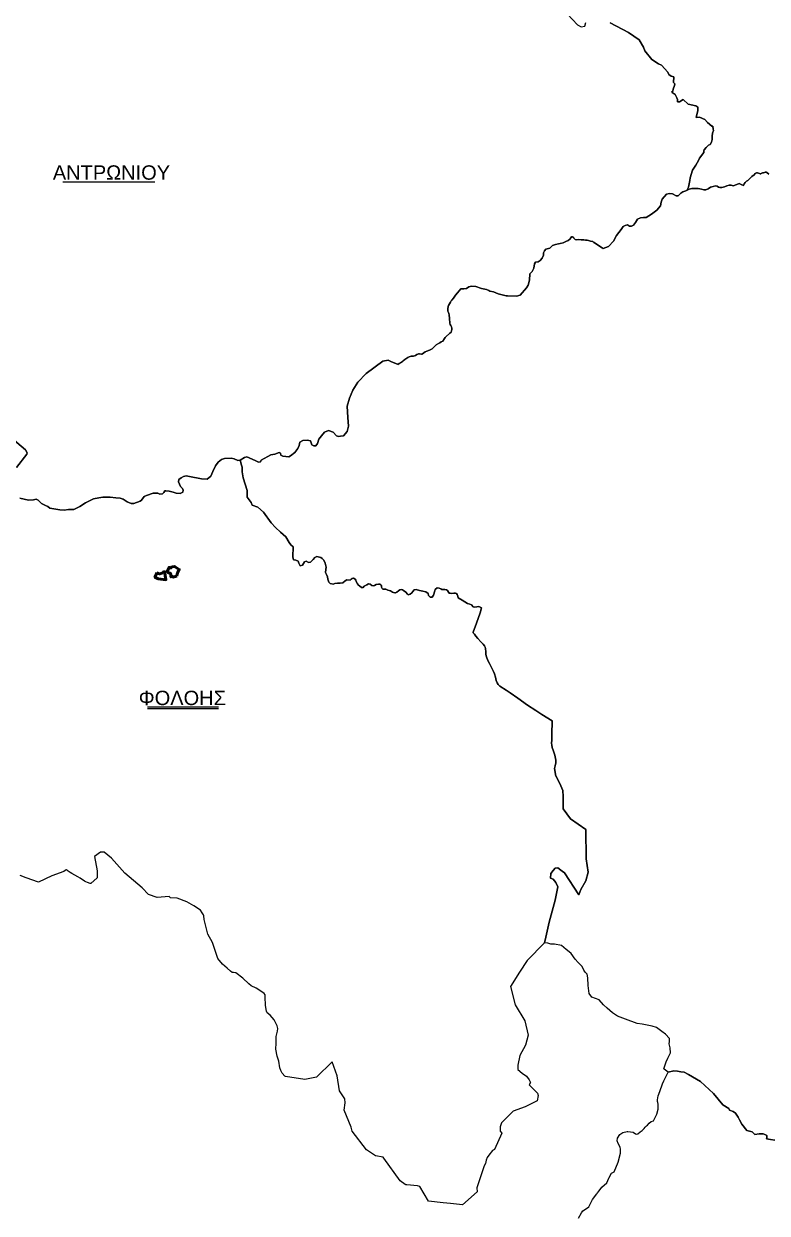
# Model space of a CAD drawing. Header units: metres. Extents: x 245125 to 394351, y 270578 to 4233311.
# Drawn here: x 297692 to 302881, y 4180300 to 4188598 of the extents above; entities that cross this region are included whole.
import ezdxf
from ezdxf.enums import TextEntityAlignment as Align
from ezdxf.lldxf.tags import DXFTag

# ---------------------------------------------------------------- set-up
doc = ezdxf.new("R2010")
doc.units = ezdxf.units.M
for name, color, linetype in [('4495-(228-329)', 103, 'Continuous'), ('ASTOTA', 7, 'Continuous'), ('topo2016', 36, 'Continuous'), ('ΗΛΕΙΑ_Ονομασία ΟΤΑ_ΟΚΧΕ', 6, 'Continuous')]:
    doc.layers.add(name, color=color, linetype=linetype)
doc.styles.add('ARIAL', font='arial.ttf')
doc.styles.get("Standard").update_dxf_attribs({"font": 'arial.ttf'})
tags = doc.linetypes.add('HIDDEN', pattern=[0.375, 0.25, -0.125]).pattern_tags.tags
tags[6:7] = [DXFTag(74, 4), DXFTag(75, 0), DXFTag(340, '0'), DXFTag(46, 1.0), DXFTag(50, 0.0), DXFTag(44, 0.0), DXFTag(45, 0.0)]
tags[4:5] = [DXFTag(74, 4), DXFTag(75, 0), DXFTag(340, '0'), DXFTag(46, 1.0), DXFTag(50, 0.0), DXFTag(44, 0.0), DXFTag(45, 0.0)]

msp = doc.modelspace()

# ---------------------------------------------------------------- linework, layer by layer
at = {"layer": '4495-(228-329)', "color": 103}
for p, q in [((297965, 4187495.6), (298607.6, 4187495.6)), ((298555.5, 4183832.5), (299051, 4183832.5)), ((298555.5, 4183820.3), (299051, 4183820.3))]:
    msp.add_line(p, q, dxfattribs=at)
at = {"layer": 'ASTOTA', "color": 253, "linetype": 'HIDDEN', "ltscale": 300}
for points in [[(301487.5, 4188664.9), (301556.1, 4188589.9), (301581.5, 4188577.5), (301607.1, 4188580.8), (301615, 4188606)], [(301785, 4188605), (301913.1, 4188538.1), (301986.5, 4188485), (302016.5, 4188435), (302026.5, 4188410), (302075.4, 4188349.2), (302121.8, 4188317.8), (302143.9, 4188309.3), (302187.9, 4188259.7), (302193.5, 4188243.6), (302210.6, 4188233.2), (302228.2, 4188228.8), (302227.8, 4188188.9), (302235.4, 4188180.3), (302234.4, 4188166.9), (302225.7, 4188141.3), (302223.3, 4188128.4), (302216.2, 4188124), (302217.1, 4188119.6), (302237.5, 4188105), (302251.1, 4188080.7), (302253.9, 4188069.3), (302255.1, 4188053.9), (302269.7, 4188054.4), (302293.7, 4188068.8), (302329.6, 4188036.5), (302383, 4188025.2), (302397.7, 4188016.6), (302397.8, 4187992.7), (302385, 4187945.1), (302408.8, 4187947.2), (302445.3, 4187929.7), (302464.5, 4187909.6), (302494.9, 4187884.9), (302499.9, 4187883.8), (302502.4, 4187883.3), (302504.7, 4187863), (302505.4, 4187854.3), (302499.7, 4187834.8), (302498, 4187813.7), (302497.7, 4187791.2), (302492.9, 4187772.7), (302483.6, 4187755.3), (302471.9, 4187751.2), (302454, 4187735), (302440.6, 4187717.7), (302438.5, 4187715), (302437.8, 4187701), (302407.8, 4187661.5), (302404.3, 4187648), (302393, 4187627.4), (302382.1, 4187612.5), (302359.8, 4187577.8), (302342.3, 4187522.3), (302340.3, 4187504.9), (302334.7, 4187470.2), (302332.8, 4187458.4), (302327.8, 4187448.3), (302322.9, 4187438.1), (302314.2, 4187431.8), (302291.2, 4187426.8), (302277.1, 4187415.6), (302258.6, 4187397.6), (302246.3, 4187398.4), (302221, 4187411.7), (302198.4, 4187414.8), (302177.2, 4187409.8), (302147.7, 4187374.8), (302140.9, 4187352.7), (302137.3, 4187328.8), (302110.4, 4187298), (302074.6, 4187270.6), (302036.9, 4187245.9), (302016.6, 4187246), (301995.7, 4187244.9), (301976.9, 4187234.2), (301962.1, 4187212.6), (301947.8, 4187194), (301933.5, 4187185.3), (301919.4, 4187185.6), (301905, 4187195), (301889.3, 4187190.4), (301875.7, 4187184.1), (301862.9, 4187162.4), (301828.4, 4187121.5), (301808.4, 4187081.5), (301774.3, 4187045), (301735.5, 4187031.5), (301728.9, 4187035.9), (301690.7, 4187061.5), (301672.7, 4187072.9), (301669.4, 4187073.1), (301668.9, 4187075.4), (301663.5, 4187078.9), (301647.7, 4187081.8), (301633.9, 4187086.5), (301624.5, 4187089.1), (301613, 4187089.6), (301601.8, 4187091.5), (301591.8, 4187091.2), (301582.8, 4187091.1), (301563.6, 4187092.6), (301547.7, 4187091.9), (301541.2, 4187093.7), (301531.4, 4187102), (301529, 4187105.4), (301529.2, 4187109.6), (301527.3, 4187110.5), (301521.6, 4187112.1), (301516.2, 4187110.9), (301510.2, 4187105.8), (301503.1, 4187095.8), (301491.6, 4187087.3), (301476.2, 4187078.3), (301457.7, 4187070.1), (301436.5, 4187065.5), (301424.4, 4187063), (301403.9, 4187058.8), (301383.4, 4187051.3), (301363, 4187031.9), (301335, 4187026.2), (301326.5, 4187013.5), (301320.1, 4186999.1), (301318.6, 4186983.1), (301311, 4186963.9), (301297.2, 4186947.7), (301282.6, 4186938), (301264.6, 4186935.4), (301256.7, 4186923.9), (301252.8, 4186892.9), (301241, 4186870.9), (301223.5, 4186853), (301222.7, 4186810.1), (301212.2, 4186775.6), (301201.3, 4186756.8), (301157, 4186705), (301130.2, 4186697.6), (301068.5, 4186700.1), (301059.9, 4186700.5), (301004.3, 4186714.8), (300970.8, 4186727.9), (300944.9, 4186733.7), (300939.1, 4186736.3), (300922.3, 4186743.9), (300886.5, 4186750.3), (300848.4, 4186765.8), (300817.1, 4186768.1), (300798.8, 4186762.7), (300781.2, 4186752.5), (300764.1, 4186749.9), (300749.6, 4186748.3), (300745, 4186748.8), (300741.9, 4186749.2), (300720, 4186721.6), (300704.8, 4186705.5), (300696.5, 4186690.4), (300691.3, 4186683.5), (300679.2, 4186670.1), (300674.4, 4186664.5), (300670.2, 4186656.3), (300656.4, 4186632.5), (300655, 4186627), (300651.1, 4186608.2), (300651, 4186600.1), (300652.5, 4186593.7), (300656.6, 4186583.6), (300658.8, 4186576.9), (300660.4, 4186567.7), (300662.6, 4186543.1), (300666.7, 4186510.1), (300669, 4186500.9), (300673.8, 4186492.3), (300677.2, 4186483.5), (300679.3, 4186475), (300680, 4186468.4), (300678.4, 4186454.6), (300676.2, 4186448.6), (300674.2, 4186446), (300667, 4186438.8), (300638.2, 4186414.9), (300634.2, 4186409.7), (300625.1, 4186395.5), (300620.7, 4186389.8), (300616, 4186385.1), (300606.2, 4186378.5), (300595.9, 4186372.8), (300587.9, 4186367.4), (300571.6, 4186357.3), (300564.3, 4186352.1), (300558.5, 4186346.8), (300550.1, 4186337.5), (300542.6, 4186331.5), (300532.6, 4186325.3), (300523.2, 4186320.9), (300505.9, 4186314.5), (300492.9, 4186309.1), (300484.3, 4186302.9), (300475.9, 4186295.1), (300472.4, 4186293.5), (300467.6, 4186293.2), (300455.3, 4186295), (300447.8, 4186295.2), (300442.7, 4186294.3), (300436.2, 4186291.2), (300426.8, 4186285.1), (300419.2, 4186281.8), (300411.2, 4186280.4), (300395.4, 4186279.1), (300388.4, 4186277.6), (300381, 4186275.2), (300372.1, 4186270.4), (300350.9, 4186257), (300340.2, 4186246.9), (300335, 4186242.8), (300321.4, 4186233.6), (300311.6, 4186228.4), (300303.4, 4186221.2), (300301.5, 4186222.8), (300258, 4186238.8), (300234.4, 4186252.2), (300197.9, 4186244.8), (300082, 4186158.9), (300023.7, 4186098.2), (299989.6, 4186043.2), (299965.2, 4185986.9), (299949.4, 4185931.1), (299954.4, 4185851.8), (299959.7, 4185791.4), (299948.9, 4185753.1), (299924.1, 4185724.7), (299901.8, 4185722.1), (299889.2, 4185718.6), (299876, 4185722.7), (299850.5, 4185748.4), (299818.4, 4185761.3), (299791.8, 4185748.3), (299771, 4185722.4), (299750.7, 4185701.1), (299741.3, 4185669.7), (299730.9, 4185654.8), (299717.7, 4185653.6), (299702.7, 4185661.1), (299693.2, 4185687.7), (299671, 4185693.9), (299638.9, 4185692), (299619, 4185680.5), (299614.1, 4185657.2), (299604.4, 4185635.3), (299583.8, 4185607), (299554.4, 4185583), (299541.3, 4185577.2), (299500.2, 4185582.1), (299486.7, 4185589.5), (299483.5, 4185602.4), (299475.3, 4185606.8), (299444.2, 4185594.6), (299416.5, 4185592.1), (299349.7, 4185554.1), (299345.2, 4185543.2), (299330.1, 4185540.9), (299307.7, 4185552), (299248.4, 4185577.3), (299233.7, 4185572.9), (299203.1, 4185554.3), (299186.8, 4185552), (299159.9, 4185563.1), (299139.6, 4185568.5), (299092.8, 4185565.6), (299073.3, 4185559.3), (299048.3, 4185540.3), (299030, 4185515), (299011.5, 4185475), (298998.9, 4185443.3), (298971.3, 4185421.6), (298933.6, 4185422.7), (298848, 4185439.8), (298826.1, 4185444.6), (298807.8, 4185440.1), (298790.4, 4185429.7), (298774.6, 4185418.8), (298771.4, 4185402.9), (298786.9, 4185370.2), (298799.5, 4185355), (298805.3, 4185343.8), (298801.6, 4185330.8), (298784.5, 4185320.5), (298755.5, 4185323.2), (298734.6, 4185330), (298706.7, 4185336.5), (298684.1, 4185340.7), (298676.8, 4185339.2), (298670.1, 4185328), (298659.5, 4185319.9), (298642.5, 4185317.1), (298628.2, 4185324.4), (298595, 4185323.5), (298549.7, 4185308), (298532.8, 4185301.3), (298515, 4185275), (298505, 4185267), (298461.4, 4185251.6), (298441.4, 4185252), (298415, 4185263), (298385, 4185281.5), (298365, 4185289.5), (298335, 4185290), (298295, 4185295), (298245, 4185295), (298215, 4185291.5), (298180, 4185284.8), (298123, 4185255), (298084, 4185230.3), (298041, 4185210.1), (298005, 4185208.5), (297975, 4185205), (297945, 4185206.5), (297873.9, 4185219.6), (297860, 4185229.9), (297845, 4185238), (297815, 4185250.4), (297792.5, 4185274.1), (297778.1, 4185281.7), (297759.7, 4185277.1), (297725, 4185274), (297665, 4185288.5)], [(302891.6, 4187549.9), (302879.4, 4187561), (302876.2, 4187562.8), (302872.8, 4187563.2), (302867.7, 4187562.4), (302861.6, 4187560.3), (302855.5, 4187558.9), (302850.7, 4187558.3), (302847.6, 4187558.1), (302843.6, 4187556.6), (302839.7, 4187553.7), (302836.2, 4187550.8), (302832.6, 4187550.3), (302827.5, 4187552.5), (302820.9, 4187555.4), (302813.6, 4187558.2), (302807, 4187558), (302797.9, 4187554.6), (302789.2, 4187544.6), (302774.4, 4187531.7), (302764.6, 4187523.4), (302754.4, 4187513.2), (302744.9, 4187505.9), (302735.6, 4187499.6), (302727, 4187491.3), (302720.1, 4187480.9), (302714.8, 4187469.8), (302700, 4187475.8), (302684.2, 4187483.7), (302668.5, 4187475.8), (302642.7, 4187468.1), (302629.6, 4187471.2), (302615.3, 4187472.4), (302599.9, 4187467.8), (302582.5, 4187459.8), (302564.8, 4187456.4), (302551.4, 4187456.4), (302541.7, 4187458.4), (302531.1, 4187464.4), (302520.6, 4187467), (302503.5, 4187464.1), (302486.1, 4187457.5), (302467.9, 4187446.4), (302453.3, 4187439.8), (302439, 4187439.5), (302423.6, 4187443.5), (302398.2, 4187449.2), (302378.5, 4187450.1), (302355.7, 4187448.4), (302335.7, 4187443.2), (302322.9, 4187438.1), (302327.8, 4187448.3), (302332.8, 4187458.4), (302334.7, 4187470.2), (302340.3, 4187504.9), (302342.3, 4187522.3), (302359.8, 4187577.8), (302382.1, 4187612.5), (302393, 4187627.4), (302404.3, 4187648), (302407.8, 4187661.5), (302437.8, 4187701), (302438.5, 4187715), (302440.6, 4187717.7), (302454, 4187735), (302471.9, 4187751.2), (302483.6, 4187755.3), (302492.9, 4187772.7), (302497.7, 4187791.2), (302498, 4187813.7), (302499.7, 4187834.8), (302505.4, 4187854.3), (302504.7, 4187863), (302502.4, 4187883.3), (302499.9, 4187883.8), (302494.9, 4187884.9), (302464.5, 4187909.6), (302445.3, 4187929.7), (302408.8, 4187947.2), (302385, 4187945.1), (302397.8, 4187992.7), (302397.7, 4188016.6), (302383, 4188025.2), (302329.6, 4188036.5), (302293.7, 4188068.8), (302269.7, 4188054.4), (302255.1, 4188053.9), (302253.9, 4188069.3), (302251.1, 4188080.7), (302237.5, 4188105), (302217.1, 4188119.6), (302216.2, 4188124), (302223.3, 4188128.4), (302225.7, 4188141.3), (302234.4, 4188166.9), (302235.4, 4188180.3), (302227.8, 4188188.9), (302228.2, 4188228.8), (302210.6, 4188233.2), (302193.5, 4188243.6), (302187.9, 4188259.7), (302143.9, 4188309.3), (302121.8, 4188317.8), (302075.4, 4188349.2), (302026.5, 4188410), (302016.5, 4188435), (301986.5, 4188485), (301913.1, 4188538.1), (301785, 4188605)], [(302962.8, 4180805.2), (302876.8, 4180819.6), (302877.6, 4180827.2), (302879.2, 4180842.6), (302863.5, 4180849.9), (302853.9, 4180854.3), (302844.7, 4180854.5), (302824.4, 4180854.8), (302795.7, 4180849.1), (302775.2, 4180869.2), (302739.7, 4180878.1), (302704.1, 4180921.5), (302687.3, 4180952.7), (302677.6, 4180970.5), (302659.8, 4180998.6), (302642.4, 4181010.1), (302617.8, 4181019.2), (302612.9, 4181030.6), (302570.6, 4181056), (302505.8, 4181134.6), (302414.5, 4181219.1), (302332.7, 4181267.3), (302302.5, 4181283.7), (302278.4, 4181287.2), (302255.2, 4181290.6), (302229.4, 4181293.1), (302189.7, 4181283.8), (302170.6, 4181298), (302162.3, 4181304.3), (302159.4, 4181308.7), (302165.6, 4181327.9), (302177, 4181356.7), (302187.2, 4181382.2), (302203.9, 4181415.7), (302205.2, 4181418.3), (302203.5, 4181454.5), (302195.8, 4181482.7), (302199.2, 4181498.9), (302198.4, 4181519), (302171.2, 4181548.9), (302146.2, 4181567.2), (302108.3, 4181595.8), (302078, 4181604.8), (302007.2, 4181619.4), (301974.2, 4181623.4), (301891.4, 4181653), (301837.3, 4181674), (301802.1, 4181699.2), (301764.4, 4181731), (301738.4, 4181754.8), (301707.8, 4181789), (301681.8, 4181798.5), (301656.7, 4181808.5), (301639.2, 4181833.6), (301630.5, 4181889.4), (301628.8, 4181942.8), (301625.2, 4181968.8), (301611.6, 4181982.5), (301601, 4181995.2), (301589.1, 4182022.6), (301562.4, 4182050), (301539.6, 4182073.5), (301513.6, 4182112.2), (301499.8, 4182123), (301477.6, 4182140.4), (301446.1, 4182166.9), (301395.7, 4182178.5), (301370.5, 4182176.9), (301350.8, 4182184.5), (301327.5, 4182187.8), (301336.2, 4182226.4), (301360.3, 4182331.5), (301401.1, 4182483.2), (301420.3, 4182578.3), (301404.7, 4182608.2), (301386.5, 4182630.4), (301369, 4182638.7), (301371.9, 4182670.9), (301386, 4182692), (301400.6, 4182707.5), (301420, 4182708.8), (301440.3, 4182692.9), (301450.4, 4182685.9), (301465.2, 4182675.6), (301566.9, 4182521.3), (301580.5, 4182559.6), (301614.5, 4182618.3), (301631, 4182680.1), (301617.6, 4182772.9), (301614.5, 4182978), (301507.2, 4183052.2), (301457.7, 4183121.2), (301456.5, 4183207.1), (301453.6, 4183248.5), (301434.8, 4183297.7), (301416.2, 4183333.2), (301407.9, 4183349.2), (301404.9, 4183348.7), (301401, 4183374.1), (301399.8, 4183391.9), (301396.7, 4183403.3), (301397.9, 4183411.4), (301400.3, 4183421.5), (301405.1, 4183442.7), (301405.3, 4183461.1), (301399.3, 4183496.6), (301388.8, 4183524), (301380.9, 4183550.2), (301378.1, 4183564.7), (301376.4, 4183580.6), (301377.2, 4183600.8), (301377.5, 4183640.5), (301380.4, 4183735.4), (301307.9, 4183780.2), (301265.1, 4183808.4), (301207.9, 4183845.7), (301140.9, 4183892.8), (301086.6, 4183930.7), (301058.6, 4183949.2), (301015.3, 4183976.5), (301002.4, 4183989), (300995.6, 4184001), (300990.2, 4184016), (300984.5, 4184039.8), (300978.6, 4184062.2), (300971.6, 4184080.2), (300957.8, 4184106.8), (300943.1, 4184134.8), (300930.8, 4184157.3), (300920.7, 4184182.4), (300917.6, 4184199.1), (300916.7, 4184216.8), (300915.7, 4184239.9), (300913.5, 4184249.6), (300908.3, 4184258), (300898.9, 4184270.1), (300882.8, 4184287.6), (300861.9, 4184310.7), (300848.1, 4184326.2), (300839, 4184339.3), (300829.4, 4184348.4), (300829.7, 4184353.1), (300851.5, 4184416.4), (300878.4, 4184489.5), (300887, 4184524.2), (300868.1, 4184534), (300854.6, 4184530.6), (300839.1, 4184527.2), (300829, 4184530.3), (300817, 4184544), (300804.4, 4184549), (300788.4, 4184553.1), (300751.7, 4184578.3), (300724.5, 4184592.9), (300721.1, 4184604.6), (300717.5, 4184615.6), (300712.3, 4184622.8), (300704.5, 4184626.7), (300695, 4184626.8), (300680.7, 4184624.6), (300668.5, 4184625.1), (300661, 4184626.9), (300655.5, 4184633.7), (300648.7, 4184645.5), (300643.8, 4184649.9), (300631.8, 4184652.6), (300621.1, 4184652.5), (300610.3, 4184652.7), (300602.1, 4184655.5), (300592.1, 4184660.7), (300577.4, 4184663.9), (300563.2, 4184652.7), (300560.9, 4184641.6), (300552.5, 4184613), (300542.2, 4184598.8), (300527.9, 4184598.3), (300516.9, 4184609.2), (300514.8, 4184624.1), (300498, 4184635.4), (300476.6, 4184639.7), (300454.8, 4184644.6), (300430.2, 4184650.5), (300416, 4184648.8), (300407.2, 4184636.9), (300399.6, 4184627.8), (300388.1, 4184618.4), (300376.2, 4184614.1), (300370, 4184618), (300358.6, 4184632.2), (300343.5, 4184644.3), (300334.6, 4184650), (300325.6, 4184650.8), (300315.9, 4184648.1), (300307.9, 4184642), (300295.4, 4184634.1), (300287.4, 4184628.6), (300281.4, 4184628.3), (300272.4, 4184629.5), (300265.7, 4184633.4), (300252.9, 4184641.7), (300242.9, 4184644.8), (300232.3, 4184646.3), (300218.5, 4184653.8), (300198.9, 4184654), (300192.5, 4184657.8), (300190.1, 4184668.7), (300189.2, 4184680.2), (300183.7, 4184685), (300176.6, 4184688.4), (300167.2, 4184689.2), (300151.7, 4184687.4), (300140.5, 4184679.3), (300130, 4184676.9), (300120.7, 4184679.9), (300110, 4184689.4), (300098.6, 4184690.4), (300085.9, 4184685), (300077.1, 4184678.6), (300068, 4184675.7), (300060.1, 4184666.6), (300048.3, 4184666), (300036.3, 4184676.1), (300028.4, 4184681.1), (300020.5, 4184691.1), (300012.1, 4184708), (300009.6, 4184716.1), (300004.3, 4184723.4), (299993.4, 4184730.4), (299984.8, 4184729.1), (299977.7, 4184723.3), (299970, 4184715.9), (299948.1, 4184718.1), (299935.1, 4184711.6), (299918.9, 4184698.4), (299901.2, 4184695.5), (299881.8, 4184696.7), (299862.3, 4184692.7), (299850.7, 4184688), (299831.6, 4184693.7), (299820.5, 4184702.9), (299814.4, 4184722.9), (299812.4, 4184739.3), (299804.6, 4184756.4), (299798.2, 4184770.7), (299801.4, 4184790.4), (299803.3, 4184806.2), (299795.5, 4184834.8), (299785.7, 4184856.2), (299775.9, 4184866.8), (299765.5, 4184875.6), (299738.5, 4184882.3), (299724.6, 4184873.9), (299710.9, 4184859.8), (299693.4, 4184842.2), (299680.1, 4184839.8), (299664.1, 4184848.9), (299652.2, 4184844.3), (299636.6, 4184820.4), (299620.6, 4184817.8), (299613, 4184835.1), (299607.1, 4184849.1), (299591.5, 4184855.6), (299574.4, 4184857.6), (299569.9, 4184879.5), (299572.6, 4184949.7), (299556.7, 4184963.5), (299544.5, 4184980.4), (299522.1, 4185019.2), (299485.1, 4185051.2), (299449.8, 4185084.2), (299418, 4185116), (299366.2, 4185191.2), (299325, 4185226.7), (299285.6, 4185239.7), (299279.1, 4185257.7), (299265, 4185278.1), (299251.7, 4185295.5), (299251.5, 4185343.3), (299222.4, 4185429.7), (299216.4, 4185473.4), (299216, 4185505), (299212.4, 4185518.7), (299203.1, 4185554.3), (299233.7, 4185572.9), (299248.4, 4185577.3), (299307.7, 4185552), (299330.1, 4185540.9), (299345.2, 4185543.2), (299349.7, 4185554.1), (299416.5, 4185592.1), (299444.2, 4185594.6), (299475.3, 4185606.8), (299483.5, 4185602.4), (299486.7, 4185589.5), (299500.2, 4185582.1), (299541.3, 4185577.2), (299554.4, 4185583), (299583.8, 4185607), (299604.4, 4185635.3), (299614.1, 4185657.2), (299619, 4185680.5), (299638.9, 4185692), (299671, 4185693.9), (299693.2, 4185687.7), (299702.7, 4185661.1), (299717.7, 4185653.6), (299730.9, 4185654.8), (299741.3, 4185669.7), (299750.7, 4185701.1), (299771, 4185722.4), (299791.8, 4185748.3), (299818.4, 4185761.3), (299850.5, 4185748.4), (299876, 4185722.7), (299889.2, 4185718.6), (299901.8, 4185722.1), (299924.1, 4185724.7), (299948.9, 4185753.1), (299959.7, 4185791.4), (299954.4, 4185851.8), (299949.4, 4185931.1), (299965.2, 4185986.9), (299989.6, 4186043.2), (300023.7, 4186098.2), (300082, 4186158.9), (300197.9, 4186244.8), (300234.4, 4186252.2), (300258, 4186238.8), (300301.5, 4186222.8), (300303.4, 4186221.2), (300311.6, 4186228.4), (300321.4, 4186233.6), (300335, 4186242.8), (300340.2, 4186246.9), (300350.9, 4186257), (300372.1, 4186270.4), (300381, 4186275.2), (300388.4, 4186277.6), (300395.4, 4186279.1), (300411.2, 4186280.4), (300419.2, 4186281.8), (300426.8, 4186285.1), (300436.2, 4186291.2), (300442.7, 4186294.3), (300447.8, 4186295.2), (300455.3, 4186295), (300467.6, 4186293.2), (300472.4, 4186293.5), (300475.9, 4186295.1), (300484.3, 4186302.9), (300492.9, 4186309.1), (300505.9, 4186314.5), (300523.2, 4186320.9), (300532.6, 4186325.3), (300542.6, 4186331.5), (300550.1, 4186337.5), (300558.5, 4186346.8), (300564.3, 4186352.1), (300571.6, 4186357.3), (300587.9, 4186367.4), (300595.9, 4186372.8), (300606.2, 4186378.5), (300616, 4186385.1), (300620.7, 4186389.8), (300625.1, 4186395.5), (300634.2, 4186409.7), (300638.2, 4186414.9), (300667, 4186438.8), (300674.2, 4186446), (300676.2, 4186448.6), (300678.4, 4186454.6), (300680, 4186468.4), (300679.3, 4186475), (300677.2, 4186483.5), (300673.8, 4186492.3), (300669, 4186500.9), (300666.7, 4186510.1), (300662.6, 4186543.1), (300660.4, 4186567.7), (300658.8, 4186576.9), (300656.6, 4186583.6), (300652.5, 4186593.7), (300651, 4186600.1), (300651.1, 4186608.2), (300655, 4186627), (300656.4, 4186632.5), (300670.2, 4186656.3), (300674.4, 4186664.5), (300679.2, 4186670.1), (300691.3, 4186683.5), (300696.5, 4186690.4), (300704.8, 4186705.5), (300720, 4186721.6), (300741.9, 4186749.2), (300745, 4186748.8), (300749.6, 4186748.3), (300764.1, 4186749.9), (300781.2, 4186752.5), (300798.8, 4186762.7), (300817.1, 4186768.1), (300848.4, 4186765.8), (300886.5, 4186750.3), (300922.3, 4186743.9), (300939.1, 4186736.3), (300944.9, 4186733.7), (300970.8, 4186727.9), (301004.3, 4186714.8), (301059.9, 4186700.5), (301068.5, 4186700.1), (301130.2, 4186697.6), (301157, 4186705), (301201.3, 4186756.8), (301212.2, 4186775.6), (301222.7, 4186810.1), (301223.5, 4186853), (301241, 4186870.9), (301252.8, 4186892.9), (301256.7, 4186923.9), (301264.6, 4186935.4), (301282.6, 4186938), (301297.2, 4186947.7), (301311, 4186963.9), (301318.6, 4186983.1), (301320.1, 4186999.1), (301326.5, 4187013.5), (301335, 4187026.2), (301363, 4187031.9), (301383.4, 4187051.3), (301403.9, 4187058.8), (301424.4, 4187063), (301436.5, 4187065.5), (301457.7, 4187070.1), (301476.2, 4187078.3), (301491.6, 4187087.3), (301503.1, 4187095.8), (301510.2, 4187105.8), (301516.2, 4187110.9), (301521.6, 4187112.1), (301527.3, 4187110.5), (301529.2, 4187109.6), (301529, 4187105.4), (301531.4, 4187102), (301541.2, 4187093.7), (301547.7, 4187091.9), (301563.6, 4187092.6), (301582.8, 4187091.1), (301591.8, 4187091.2), (301601.8, 4187091.5), (301613, 4187089.6), (301624.5, 4187089.1), (301633.9, 4187086.5), (301647.7, 4187081.8), (301663.5, 4187078.9), (301668.9, 4187075.4), (301669.4, 4187073.1), (301672.7, 4187072.9), (301690.7, 4187061.5), (301728.9, 4187035.9), (301735.5, 4187031.5), (301774.3, 4187045), (301808.4, 4187081.5), (301828.4, 4187121.5), (301862.9, 4187162.4), (301875.7, 4187184.1), (301889.3, 4187190.4), (301905, 4187195), (301919.4, 4187185.6), (301933.5, 4187185.3), (301947.8, 4187194), (301962.1, 4187212.6), (301976.9, 4187234.2), (301995.7, 4187244.9), (302016.6, 4187246), (302036.9, 4187245.9), (302074.6, 4187270.6), (302110.4, 4187298), (302137.3, 4187328.8), (302140.9, 4187352.7), (302147.7, 4187374.8), (302177.2, 4187409.8), (302198.4, 4187414.8), (302221, 4187411.7), (302246.3, 4187398.4), (302258.6, 4187397.6), (302277.1, 4187415.6), (302291.2, 4187426.8), (302314.2, 4187431.8), (302322.9, 4187438.1), (302335.7, 4187443.2), (302355.7, 4187448.4), (302378.5, 4187450.1), (302398.2, 4187449.2), (302423.6, 4187443.5), (302439, 4187439.5), (302453.3, 4187439.8), (302467.9, 4187446.4), (302486.1, 4187457.5), (302503.5, 4187464.1), (302520.6, 4187467), (302531.1, 4187464.4), (302541.7, 4187458.4), (302551.4, 4187456.4), (302564.8, 4187456.4), (302582.5, 4187459.8), (302599.9, 4187467.8), (302615.3, 4187472.4), (302629.6, 4187471.2), (302642.7, 4187468.1), (302668.5, 4187475.8), (302684.2, 4187483.7), (302700, 4187475.8), (302714.8, 4187469.8), (302720.1, 4187480.9), (302727, 4187491.3), (302735.6, 4187499.6), (302744.9, 4187505.9), (302754.4, 4187513.2), (302764.6, 4187523.4), (302774.4, 4187531.7), (302789.2, 4187544.6), (302797.9, 4187554.6), (302807, 4187558), (302813.6, 4187558.2), (302820.9, 4187555.4), (302827.5, 4187552.5), (302832.6, 4187550.3), (302836.2, 4187550.8), (302839.7, 4187553.7), (302843.6, 4187556.6), (302847.6, 4187558.1), (302850.7, 4187558.3), (302855.5, 4187558.9), (302861.6, 4187560.3), (302867.7, 4187562.4), (302872.8, 4187563.2), (302876.2, 4187562.8), (302879.4, 4187561), (302891.6, 4187549.9)], [(297642.5, 4185502.4), (297713.3, 4185596.5), (297715, 4185605), (297705, 4185625), (297596.7, 4185716.2)], [(297596.7, 4185716.2), (297705, 4185625), (297715, 4185605), (297713.3, 4185596.5), (297642.5, 4185502.4)], [(297665, 4185288.5), (297725, 4185274), (297759.7, 4185277.1), (297778.1, 4185281.7), (297792.5, 4185274.1), (297815, 4185250.4), (297845, 4185238), (297860, 4185229.9), (297873.9, 4185219.6), (297945, 4185206.5), (297975, 4185205), (298005, 4185208.5), (298041, 4185210.1), (298084, 4185230.3), (298123, 4185255), (298180, 4185284.8), (298215, 4185291.5), (298245, 4185295), (298295, 4185295), (298335, 4185290), (298365, 4185289.5), (298385, 4185281.5), (298415, 4185263), (298441.4, 4185252), (298461.4, 4185251.6), (298505, 4185267), (298515, 4185275), (298532.8, 4185301.3), (298549.7, 4185308), (298595, 4185323.5), (298628.2, 4185324.4), (298642.5, 4185317.1), (298659.5, 4185319.9), (298670.1, 4185328), (298676.8, 4185339.2), (298684.1, 4185340.7), (298706.7, 4185336.5), (298734.6, 4185330), (298755.5, 4185323.2), (298784.5, 4185320.5), (298801.6, 4185330.8), (298805.3, 4185343.8), (298799.5, 4185355), (298786.9, 4185370.2), (298771.4, 4185402.9), (298774.6, 4185418.8), (298790.4, 4185429.7), (298807.8, 4185440.1), (298826.1, 4185444.6), (298848, 4185439.8), (298933.6, 4185422.7), (298971.3, 4185421.6), (298998.9, 4185443.3), (299011.5, 4185475), (299030, 4185515), (299048.3, 4185540.3), (299073.3, 4185559.3), (299092.8, 4185565.6), (299139.6, 4185568.5), (299159.9, 4185563.1), (299186.8, 4185552), (299203.1, 4185554.3), (299212.4, 4185518.7), (299216, 4185505), (299216.4, 4185473.4), (299222.4, 4185429.7), (299251.5, 4185343.3), (299251.7, 4185295.5), (299265, 4185278.1), (299279.1, 4185257.7), (299285.6, 4185239.7), (299325, 4185226.7), (299366.2, 4185191.2), (299418, 4185116), (299449.8, 4185084.2), (299485.1, 4185051.2), (299522.1, 4185019.2), (299544.5, 4184980.4), (299556.7, 4184963.5), (299572.6, 4184949.7), (299569.9, 4184879.5), (299574.4, 4184857.6), (299591.5, 4184855.6), (299607.1, 4184849.1), (299613, 4184835.1), (299620.6, 4184817.8), (299636.6, 4184820.4), (299652.2, 4184844.3), (299664.1, 4184848.9), (299680.1, 4184839.8), (299693.4, 4184842.2), (299710.9, 4184859.8), (299724.6, 4184873.9), (299738.5, 4184882.3), (299765.5, 4184875.6), (299775.9, 4184866.8), (299785.7, 4184856.2), (299795.5, 4184834.8), (299803.3, 4184806.2), (299801.4, 4184790.4), (299798.2, 4184770.7), (299804.6, 4184756.4), (299812.4, 4184739.3), (299814.4, 4184722.9), (299820.5, 4184702.9), (299831.6, 4184693.7), (299850.7, 4184688), (299862.3, 4184692.7), (299881.8, 4184696.7), (299901.2, 4184695.5), (299918.9, 4184698.4), (299935.1, 4184711.6), (299948.1, 4184718.1), (299970, 4184715.9), (299977.7, 4184723.3), (299984.8, 4184729.1), (299993.4, 4184730.4), (300004.3, 4184723.4), (300009.6, 4184716.1), (300012.1, 4184708), (300020.5, 4184691.1), (300028.4, 4184681.1), (300036.3, 4184676.1), (300048.3, 4184666), (300060.1, 4184666.6), (300068, 4184675.7), (300077.1, 4184678.6), (300085.9, 4184685), (300098.6, 4184690.4), (300110, 4184689.4), (300120.7, 4184679.9), (300130, 4184676.9), (300140.5, 4184679.3), (300151.7, 4184687.4), (300167.2, 4184689.2), (300176.6, 4184688.4), (300183.7, 4184685), (300189.2, 4184680.2), (300190.1, 4184668.7), (300192.5, 4184657.8), (300198.9, 4184654), (300218.5, 4184653.8), (300232.3, 4184646.3), (300242.9, 4184644.8), (300252.9, 4184641.7), (300265.7, 4184633.4), (300272.4, 4184629.5), (300281.4, 4184628.3), (300287.4, 4184628.6), (300295.4, 4184634.1), (300307.9, 4184642), (300315.9, 4184648.1), (300325.6, 4184650.8), (300334.6, 4184650), (300343.5, 4184644.3), (300358.6, 4184632.2), (300370, 4184618), (300376.2, 4184614.1), (300388.1, 4184618.4), (300399.6, 4184627.8), (300407.2, 4184636.9), (300416, 4184648.8), (300430.2, 4184650.5), (300454.8, 4184644.6), (300476.6, 4184639.7), (300498, 4184635.4), (300514.8, 4184624.1), (300516.9, 4184609.2), (300527.9, 4184598.3), (300542.2, 4184598.8), (300552.5, 4184613), (300560.9, 4184641.6), (300563.2, 4184652.7), (300577.4, 4184663.9), (300592.1, 4184660.7), (300602.1, 4184655.5), (300610.3, 4184652.7), (300621.1, 4184652.5), (300631.8, 4184652.6), (300643.8, 4184649.9), (300648.7, 4184645.5), (300655.5, 4184633.7), (300661, 4184626.9), (300668.5, 4184625.1), (300680.7, 4184624.6), (300695, 4184626.8), (300704.5, 4184626.7), (300712.3, 4184622.8), (300717.5, 4184615.6), (300721.1, 4184604.6), (300724.5, 4184592.9), (300751.7, 4184578.3), (300788.4, 4184553.1), (300804.4, 4184549), (300817, 4184544), (300829, 4184530.3), (300839.1, 4184527.2), (300854.6, 4184530.6), (300868.1, 4184534), (300887, 4184524.2), (300878.4, 4184489.5), (300851.5, 4184416.4), (300829.7, 4184353.1), (300829.4, 4184348.4), (300839, 4184339.3), (300848.1, 4184326.2), (300861.9, 4184310.7), (300882.8, 4184287.6), (300898.9, 4184270.1), (300908.3, 4184258), (300913.5, 4184249.6), (300915.7, 4184239.9), (300916.7, 4184216.8), (300917.6, 4184199.1), (300920.7, 4184182.4), (300930.8, 4184157.3), (300943.1, 4184134.8), (300957.8, 4184106.8), (300971.6, 4184080.2), (300978.6, 4184062.2), (300984.5, 4184039.8), (300990.2, 4184016), (300995.6, 4184001), (301002.4, 4183989), (301015.3, 4183976.5), (301058.6, 4183949.2), (301086.6, 4183930.7), (301140.9, 4183892.8), (301207.9, 4183845.7), (301265.1, 4183808.4), (301307.9, 4183780.2), (301380.4, 4183735.4), (301377.5, 4183640.5), (301377.2, 4183600.8), (301376.4, 4183580.6), (301378.1, 4183564.7), (301380.9, 4183550.2), (301388.8, 4183524), (301399.3, 4183496.6), (301405.3, 4183461.1), (301405.1, 4183442.7), (301400.3, 4183421.5), (301397.9, 4183411.4), (301396.7, 4183403.3), (301399.8, 4183391.9), (301401, 4183374.1), (301404.9, 4183348.7), (301407.9, 4183349.2), (301416.2, 4183333.2), (301434.8, 4183297.7), (301453.6, 4183248.5), (301456.5, 4183207.1), (301457.7, 4183121.2), (301507.2, 4183052.2), (301614.5, 4182978), (301617.6, 4182772.9), (301631, 4182680.1), (301614.5, 4182618.3), (301580.5, 4182559.6), (301566.9, 4182521.3), (301465.2, 4182675.6), (301450.4, 4182685.9), (301440.3, 4182692.9), (301420, 4182708.8), (301400.6, 4182707.5), (301386, 4182692), (301371.9, 4182670.9), (301369, 4182638.7), (301386.5, 4182630.4), (301404.7, 4182608.2), (301420.3, 4182578.3), (301401.1, 4182483.2), (301360.3, 4182331.5), (301336.2, 4182226.4), (301327.5, 4182187.8), (301206.3, 4182062.7), (301151.3, 4181983.1), (301090.2, 4181883.1), (301122.9, 4181754.5), (301190.2, 4181642.3), (301212.7, 4181542.9), (301194.3, 4181471.7), (301155.3, 4181400.1), (301140.8, 4181332.5), (301140.4, 4181302.3), (301171.3, 4181277.5), (301201.6, 4181255.6), (301220, 4181230.9), (301229.1, 4181213.2), (301218.8, 4181195.7), (301254.6, 4181160.4), (301277.2, 4181138.1), (301282.1, 4181120.8), (301275.6, 4181085), (301192, 4181043.2), (301107, 4181011.5), (301091.5, 4180996.1), (301027, 4180931.7), (301017, 4180904.1), (301017.7, 4180873.6), (301028.8, 4180857.8), (300977.2, 4180744), (300964.7, 4180737.7), (300937.5, 4180706.4), (300927, 4180689.6), (300920.1, 4180669.4), (300915.9, 4180646.4), (300903.9, 4180625.2), (300903.2, 4180623.1), (300855.1, 4180477.6), (300857.2, 4180449.1), (300753.5, 4180358.4), (300690.6, 4180365.5), (300669.9, 4180367.8), (300620.1, 4180373.4), (300516.9, 4180384.8), (300457.2, 4180487.2), (300440.4, 4180491.7), (300364.8, 4180498), (300360.8, 4180497.9), (300358.8, 4180497.8), (300355, 4180500.6), (300319.9, 4180526.8), (300206.2, 4180684.1), (300201, 4180691.3), (300146.4, 4180701.6), (300083.3, 4180742.9), (299985.3, 4180873.1), (299977.8, 4180901.4), (299928.7, 4181019), (299936.2, 4181071.5), (299932.2, 4181098.1), (299895, 4181153.1), (299880.5, 4181258.7), (299845.6, 4181355.9), (299735.9, 4181249), (299653.5, 4181233.6), (299518.8, 4181255.1), (299513.3, 4181255.9), (299495.9, 4181277.5), (299487.2, 4181295.5), (299480.3, 4181313.8), (299473.4, 4181360.8), (299460.1, 4181396.9), (299451.4, 4181444.7), (299452.9, 4181485.9), (299453.6, 4181533.1), (299464, 4181571.3), (299464.7, 4181589), (299460.1, 4181607.9), (299440.5, 4181649.3), (299410.9, 4181681.6), (299391.4, 4181697.4), (299385.3, 4181710.4), (299379.7, 4181750.5), (299377.3, 4181808.9), (299377.8, 4181823.5), (299370.7, 4181833.1), (299361.2, 4181840.5), (299314.6, 4181870), (299278.3, 4181886.1), (299262.2, 4181899.6), (299221.5, 4181939.8), (299173.2, 4181978.4), (299155.2, 4181980.7), (299145.6, 4181980), (299134.4, 4181989.5), (299112.2, 4182009.8), (299079.3, 4182037.9), (299047.5, 4182076.8), (299008.7, 4182189), (298976.5, 4182246.8), (298950.6, 4182349.6), (298947.8, 4182375.7), (298947.2, 4182381), (298936.9, 4182396.2), (298925.4, 4182415.1), (298880, 4182444.5), (298831.3, 4182472.3), (298761.9, 4182499), (298716.3, 4182499.9), (298706, 4182509), (298624.4, 4182502.8), (298562.6, 4182524.7), (298518.7, 4182570), (298397.9, 4182672.4), (298305.3, 4182778.1), (298252.9, 4182819.9), (298228.4, 4182818.4), (298185.4, 4182788.1), (298205.3, 4182688.4), (298203.5, 4182640.2), (298159.9, 4182601.2), (298157.5, 4182600.3), (298155.5, 4182599.5), (298136.8, 4182607.5), (298124.7, 4182612.7), (298115.6, 4182618), (298086.9, 4182637.8), (298070.3, 4182647.9), (298027.1, 4182671.1), (298017.1, 4182676.2), (298002.2, 4182686.5), (297990.6, 4182698.3), (297987.8, 4182696.1), (297971.3, 4182683.4), (297888.5, 4182654.9), (297795.7, 4182608.9), (297709.8, 4182640.2), (297666.6, 4182656.9)], [(301565.1, 4180265.1), (301584.7, 4180303), (301595, 4180316), (301612.7, 4180328.3), (301637, 4180345.2), (301661.1, 4180395), (301691.7, 4180435.3), (301693.1, 4180437.1), (301697.4, 4180442.2), (301708.6, 4180455.7), (301727.9, 4180482), (301760.7, 4180512.9), (301776.3, 4180544.7), (301778.5, 4180549.5), (301794.8, 4180578.7), (301813.4, 4180588.6), (301841.6, 4180656.9), (301856.1, 4180719.3), (301856.1, 4180747.3), (301855, 4180761.4), (301840.9, 4180786.6), (301833.6, 4180805.8), (301836.1, 4180824), (301853.4, 4180848.6), (301865.6, 4180858.3), (301872.5, 4180863.8), (301904.7, 4180870.5), (301909.4, 4180871.4), (301945.9, 4180865.7), (301961.9, 4180854.8), (301965.8, 4180852.2), (301977.3, 4180854.8), (301994.6, 4180868.2), (302007.2, 4180878.6), (302022.2, 4180890.8), (302028.2, 4180900.3), (302038.5, 4180909.1), (302044.8, 4180914.5), (302056.7, 4180928.5), (302071.5, 4180939.7), (302088, 4180945.7), (302110.4, 4180991.7), (302119.4, 4181025.8), (302119.4, 4181062.3), (302117.5, 4181072.6), (302115.5, 4181079.8), (302114.6, 4181091.5), (302120.2, 4181119), (302131.4, 4181148.7), (302150, 4181203), (302160.1, 4181224.8), (302189.7, 4181283.8), (302229.4, 4181293.1), (302255.2, 4181290.6), (302278.4, 4181287.2), (302302.5, 4181283.7), (302332.7, 4181267.3), (302414.5, 4181219.1), (302505.8, 4181134.6), (302570.6, 4181056), (302612.9, 4181030.6), (302617.8, 4181019.2), (302642.4, 4181010.1), (302659.8, 4180998.6), (302677.6, 4180970.5), (302687.3, 4180952.7), (302704.1, 4180921.5), (302739.7, 4180878.1), (302775.2, 4180869.2), (302795.7, 4180849.1), (302824.4, 4180854.8), (302844.7, 4180854.5), (302853.9, 4180854.3), (302863.5, 4180849.9), (302879.2, 4180842.6), (302877.6, 4180827.2), (302876.8, 4180819.6), (302962.8, 4180805.2)]]:
    msp.add_lwpolyline(points, dxfattribs=at)
at = {"layer": 'topo2016', "color": 36}
for p, q in [((298706.1, 4184805.6), (298692.3, 4184778.2)), ((298692.3, 4184778.2), (298706.1, 4184805.6))]:
    msp.add_line(p, q, dxfattribs=at)
at = {"layer": 'topo2016', "color": 36, "linetype": 'HIDDEN', "lineweight": 53, "ltscale": 8, "flags": 128}
msp.add_lwpolyline([(298620.1, 4184770.5), (298632.5, 4184762.6), (298641.3, 4184759.8), (298656.9, 4184764.6), (298666.1, 4184771.5), (298670.2, 4184774.8), (298672.5, 4184776.6), (298673.4, 4184775.2), (298675.9, 4184769.9), (298677.6, 4184765), (298679.1, 4184748.3), (298680.9, 4184733.3), (298682.9, 4184723.9), (298683.9, 4184719.6), (298648.3, 4184722.8), (298629.4, 4184726.4), (298607.7, 4184737.6), (298612.9, 4184751)], close=True, dxfattribs=at)
at = {"layer": 'topo2016', "color": 36, "linetype": 'HIDDEN', "lineweight": 53, "ltscale": 8}
msp.add_lwpolyline([(298759.8, 4184745.5), (298751.1, 4184742.2), (298748.3, 4184741.4), (298735.4, 4184736.9), (298733.4, 4184742.2), (298728.2, 4184741.1), (298719.4, 4184739.5), (298719.1, 4184746.2), (298718.5, 4184758.5), (298717, 4184762.1), (298715.9, 4184763), (298698.9, 4184770.9), (298692.3, 4184778.2), (298706.1, 4184805.6), (298716.4, 4184800.7), (298725.9, 4184808.7), (298744.9, 4184812.5), (298776.9, 4184791.4), (298768.2, 4184773.1), (298762.7, 4184759.2), (298760.2, 4184746.9), (298759.8, 4184745.5)], dxfattribs=at)

# ---------------------------------------------------------------- texts
at = {"layer": 'topo2016', "color": 36, "char_height": 1, "width": 14.06, "attachment_point": 1}
for insert in [(298646.8, 4184744.5), (298733.1, 4184779.4)]:
    msp.add_mtext('ΦΟΛΟΗ-16', dxfattribs=dict(at, insert=insert))
at = {"layer": 'ΗΛΕΙΑ_Ονομασία ΟΤΑ_ΟΚΧΕ', "color": 253, "style": 'ARIAL'}
for s, p in [('ΑΝΤΡΩΝΙΟΥ', (298304.3, 4187560.6)), ('ΦΟΛΟΗΣ', (298799, 4183895.2))]:
    msp.add_text(s, height=100, dxfattribs=at).set_placement(p, align=Align.MIDDLE)

doc.saveas('drawing.dxf')
